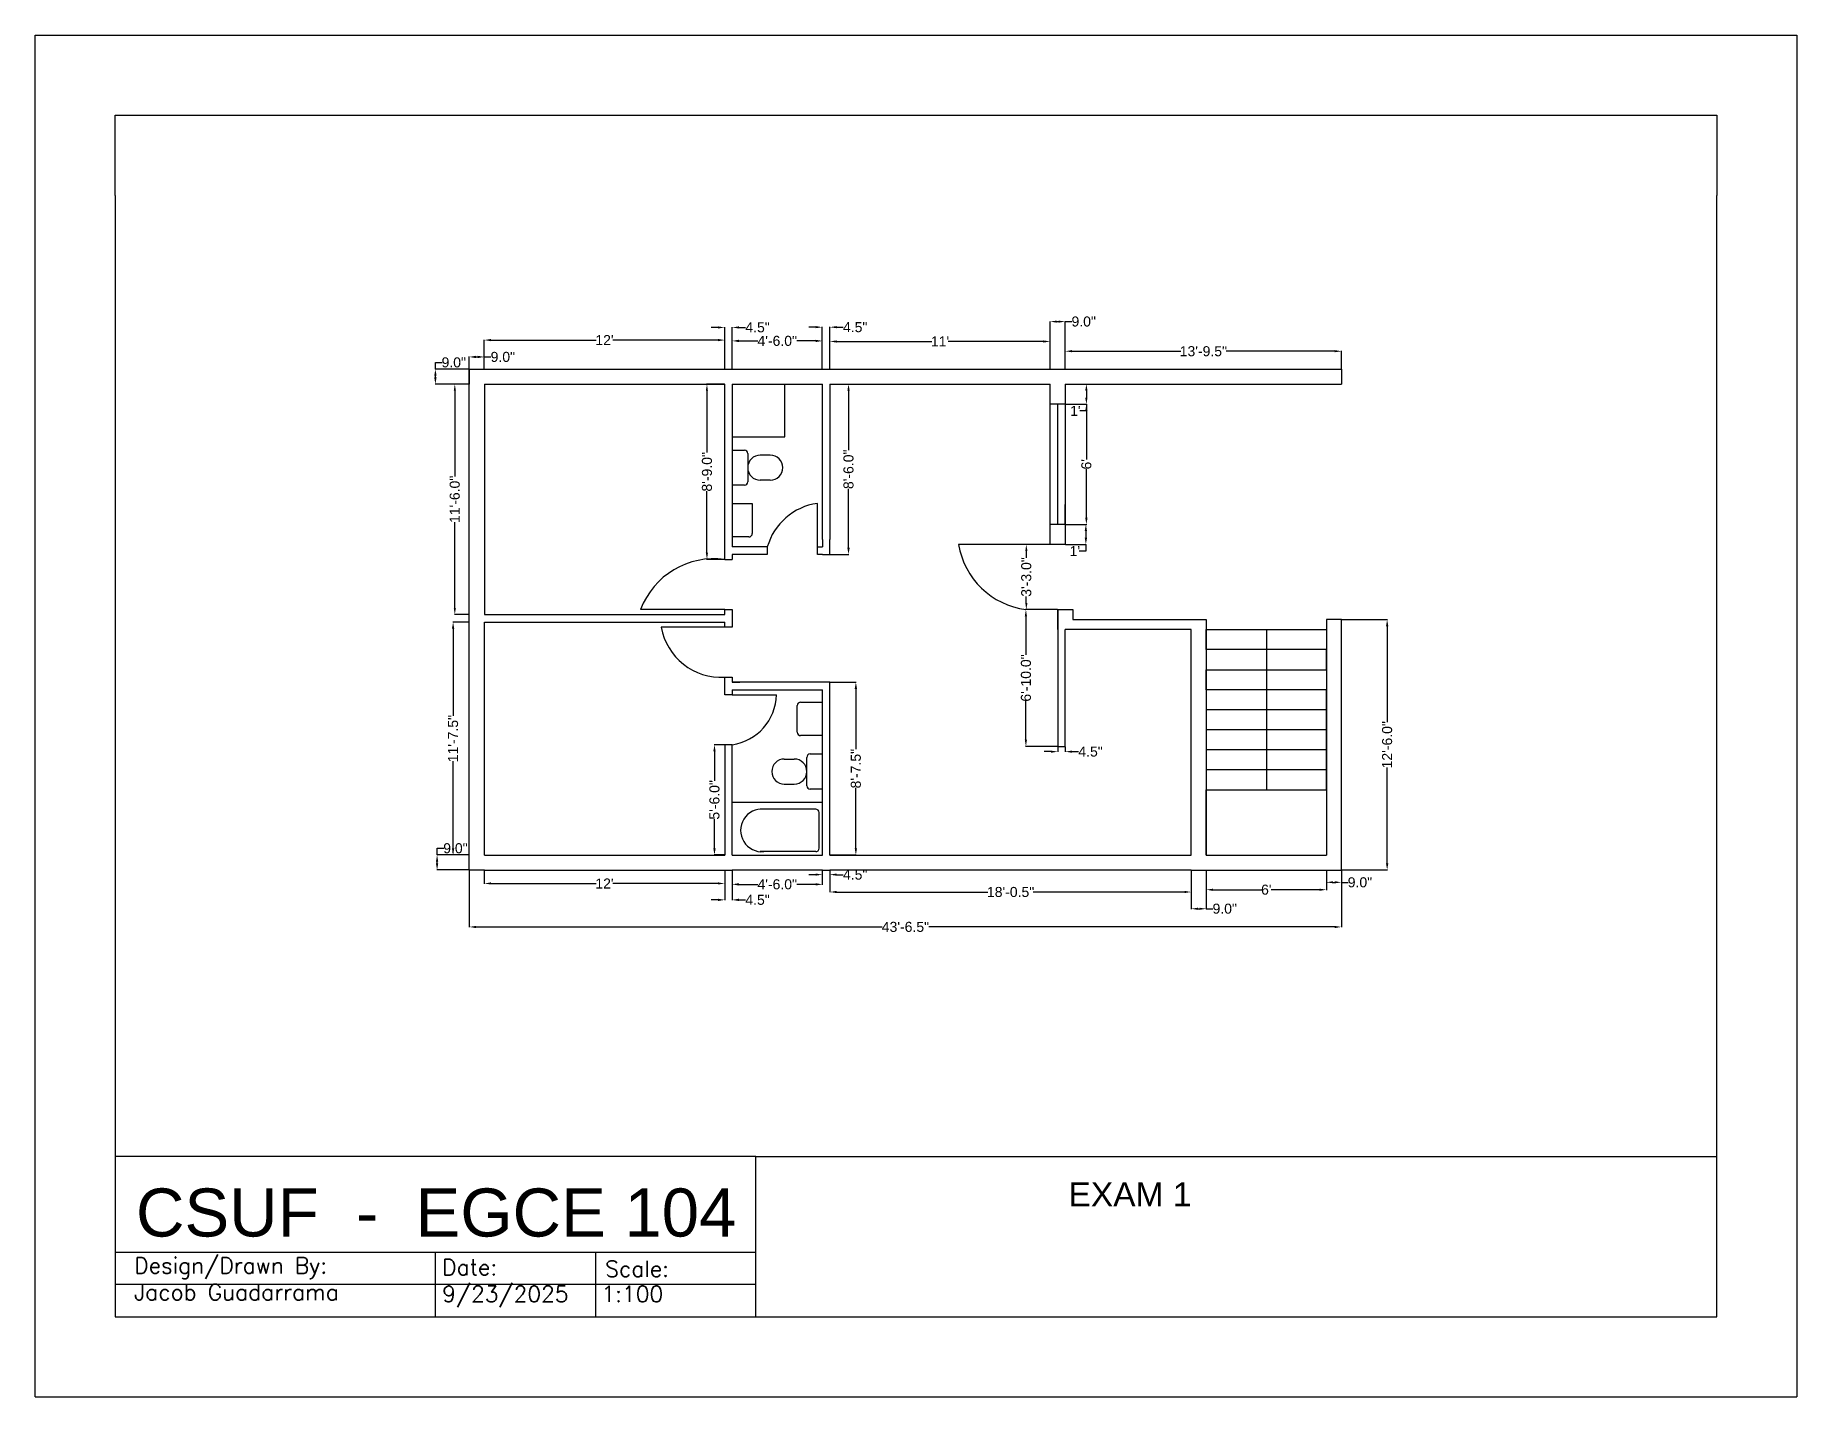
# Paper-space layout 'Layout1' of a CAD drawing. Header units: inches. Extents: x 0 to 1055, y 0 to 815.
import ezdxf

# ---------------------------------------------------------------- set-up
doc = ezdxf.new("R2010")
doc.units = ezdxf.units.IN
doc.header["$MEASUREMENT"] = 0
doc.styles.add('Annotative', font='arial.ttf')
doc.styles.get("Standard").update_dxf_attribs({"font": 'arial.ttf'})
doc.dimstyles.new('EXAMDIM', dxfattribs={"dimtxt": 6, "dimasz": 4, "dimexe": 0.18, "dimexo": 0.14, "dimgap": 0.09, "dimtad": 0, "dimtoh": 1, "dimdec": 1, "dimzin": 0, "dimdsep": 46, "dimlunit": 3, "dimtxsty": 'Standard', "dimcen": 0.09, "dimadec": 0, "dimazin": 0, "dimtfac": 1, "dimtdec": 1, "dimtofl": 0, "dimtmove": 0, "dimatfit": 3, "dimfxl": 1, "dimtolj": 1, "dimtzin": 0, "dimarcsym": 0})

# ---------------------------------------------------------------- blocks, each defined once
blk = doc.blocks.new('*D35')
at = {"color": 0, "lineweight": -2, "transparency": 16777216}
for p, q in [((259.7, 606.4), (250.9, 606.4)), ((251.1, 602.4), (251.1, 551)), ((251.1, 472.4), (251.1, 523.8)), ((259.7, 468.4), (250.9, 468.4))]:
    blk.add_line(p, q, dxfattribs=at)
at = {"color": 0, "transparency": 16777216}
for points in [[(250.5, 602.4), (251.8, 602.4), (251.1, 606.4)], [(250.5, 472.4), (251.8, 472.4), (251.1, 468.4)]]:
    blk.add_solid(points, dxfattribs=at)
at = {"layer": 'Defpoints', "color": 0, "transparency": 16777216}
for p in [(251.1, 606.4), (259.8, 606.4), (259.8, 468.4)]:
    blk.add_point(p, dxfattribs=at)
at = {"color": 0, "transparency": 16777216, "insert": (251.1, 537.4), "char_height": 6, "attachment_point": 5, "rotation": 90}
blk.add_mtext('\\A1;11\'-6.0"', dxfattribs=at)
blk = doc.blocks.new('*D36')
at = {"color": 0, "lineweight": -2, "transparency": 16777216}
for p, q in [((259.8, 615.5), (259.8, 622.9)), ((263.8, 622.7), (264.8, 622.7)), ((268.8, 615.5), (268.8, 622.9)), ((268.8, 622.7), (272.8, 622.7))]:
    blk.add_line(p, q, dxfattribs=at)
at = {"color": 0, "transparency": 16777216}
for points in [[(263.8, 623.4), (263.8, 622), (259.8, 622.7)], [(264.8, 623.4), (264.8, 622), (268.8, 622.7)]]:
    blk.add_solid(points, dxfattribs=at)
at = {"layer": 'Defpoints', "color": 0, "transparency": 16777216}
for p in [(268.8, 622.7), (259.8, 615.4), (268.8, 615.4)]:
    blk.add_point(p, dxfattribs=at)
at = {"color": 0, "transparency": 16777216, "insert": (279.9, 622.7), "char_height": 6, "attachment_point": 5}
blk.add_mtext('\\A1;9.0"', dxfattribs=at)
blk = doc.blocks.new('*D37')
at = {"color": 0, "lineweight": -2, "transparency": 16777216}
for p, q in [((259.7, 615.4), (239.3, 615.4)), ((239.5, 615.4), (239.5, 619.4)), ((239.5, 619.4), (243.5, 619.4)), ((259.7, 606.4), (239.3, 606.4)), ((239.5, 610.4), (239.5, 611.4))]:
    blk.add_line(p, q, dxfattribs=at)
at = {"color": 0, "transparency": 16777216}
for points in [[(238.8, 611.4), (240.2, 611.4), (239.5, 615.4)], [(238.8, 610.4), (240.2, 610.4), (239.5, 606.4)]]:
    blk.add_solid(points, dxfattribs=at)
at = {"layer": 'Defpoints', "color": 0, "transparency": 16777216}
for p in [(239.5, 615.4), (259.8, 615.4), (259.8, 606.4)]:
    blk.add_point(p, dxfattribs=at)
at = {"color": 0, "transparency": 16777216, "insert": (250.5, 619.4), "char_height": 6, "attachment_point": 5}
blk.add_mtext('\\A1;9.0"', dxfattribs=at)
blk = doc.blocks.new('*D38')
at = {"color": 0, "lineweight": -2, "transparency": 16777216}
for p, q in [((259.7, 463.9), (249.9, 463.9)), ((250.1, 459.9), (250.1, 407.7)), ((250.1, 328.4), (250.1, 380.5)), ((259.7, 324.4), (249.9, 324.4))]:
    blk.add_line(p, q, dxfattribs=at)
at = {"color": 0, "transparency": 16777216}
for points in [[(249.4, 459.9), (250.8, 459.9), (250.1, 463.9)], [(249.4, 328.4), (250.8, 328.4), (250.1, 324.4)]]:
    blk.add_solid(points, dxfattribs=at)
at = {"layer": 'Defpoints', "color": 0, "transparency": 16777216}
for p in [(250.1, 463.9), (259.8, 463.9), (259.8, 324.4)]:
    blk.add_point(p, dxfattribs=at)
at = {"color": 0, "transparency": 16777216, "insert": (250.1, 394.1), "char_height": 6, "attachment_point": 5, "rotation": 90}
blk.add_mtext('\\A1;11\'-7.5"', dxfattribs=at)
blk = doc.blocks.new('*D39')
at = {"color": 0, "lineweight": -2, "transparency": 16777216}
for p, q in [((268.8, 615.5), (268.8, 633)), ((272.8, 632.8), (335.9, 632.8)), ((408.8, 632.8), (345.7, 632.8)), ((412.8, 615.5), (412.8, 633))]:
    blk.add_line(p, q, dxfattribs=at)
at = {"color": 0, "transparency": 16777216}
for points in [[(272.8, 633.5), (272.8, 632.1), (268.8, 632.8)], [(408.8, 633.5), (408.8, 632.1), (412.8, 632.8)]]:
    blk.add_solid(points, dxfattribs=at)
at = {"layer": 'Defpoints', "color": 0, "transparency": 16777216}
for p in [(412.8, 632.8), (268.8, 615.4), (412.8, 615.4)]:
    blk.add_point(p, dxfattribs=at)
at = {"color": 0, "transparency": 16777216, "insert": (340.8, 632.8), "char_height": 6, "attachment_point": 5}
blk.add_mtext("\\A1;12'", dxfattribs=at)
blk = doc.blocks.new('*D40')
at = {"color": 0, "lineweight": -2, "transparency": 16777216}
for p, q in [((617, 606.4), (629.7, 606.4)), ((629.5, 602.4), (629.5, 598.4)), ((617, 594.4), (629.7, 594.4)), ((629.5, 594.4), (629.5, 590.4)), ((629.5, 590.4), (625.5, 590.4))]:
    blk.add_line(p, q, dxfattribs=at)
at = {"color": 0, "transparency": 16777216}
for points in [[(628.8, 602.4), (630.2, 602.4), (629.5, 606.4)], [(628.8, 598.4), (630.2, 598.4), (629.5, 594.4)]]:
    blk.add_solid(points, dxfattribs=at)
at = {"layer": 'Defpoints', "color": 0, "transparency": 16777216}
for p in [(616.8, 606.4), (616.8, 594.4), (629.5, 594.4)]:
    blk.add_point(p, dxfattribs=at)
at = {"color": 0, "transparency": 16777216, "insert": (622.9, 590.4), "char_height": 6, "attachment_point": 5}
blk.add_mtext("\\A1;1'", dxfattribs=at)
blk = doc.blocks.new('*D41')
at = {"color": 0, "lineweight": -2, "transparency": 16777216}
for p, q in [((617, 594.4), (629.7, 594.4)), ((629.5, 590.4), (629.5, 561.2)), ((629.5, 526.4), (629.5, 555.5)), ((617, 522.4), (629.7, 522.4))]:
    blk.add_line(p, q, dxfattribs=at)
at = {"color": 0, "transparency": 16777216}
for points in [[(628.8, 590.4), (630.2, 590.4), (629.5, 594.4)], [(628.8, 526.4), (630.2, 526.4), (629.5, 522.4)]]:
    blk.add_solid(points, dxfattribs=at)
at = {"layer": 'Defpoints', "color": 0, "transparency": 16777216}
for p in [(616.8, 594.4), (616.8, 522.4), (629.5, 522.4)]:
    blk.add_point(p, dxfattribs=at)
at = {"color": 0, "transparency": 16777216, "insert": (629.5, 558.4), "char_height": 6, "attachment_point": 5, "rotation": 90}
blk.add_mtext("\\A1;6'", dxfattribs=at)
blk = doc.blocks.new('*D42')
at = {"color": 0, "lineweight": -2, "transparency": 16777216}
for p, q in [((617, 522.4), (629.4, 522.4)), ((629.2, 518.4), (629.2, 514.4)), ((617, 510.4), (629.4, 510.4)), ((629.2, 510.4), (629.2, 506.4)), ((629.2, 506.4), (625.2, 506.4))]:
    blk.add_line(p, q, dxfattribs=at)
at = {"color": 0, "transparency": 16777216}
for points in [[(628.5, 518.4), (629.9, 518.4), (629.2, 522.4)], [(628.5, 514.4), (629.9, 514.4), (629.2, 510.4)]]:
    blk.add_solid(points, dxfattribs=at)
at = {"layer": 'Defpoints', "color": 0, "transparency": 16777216}
for p in [(616.8, 522.4), (616.8, 510.4), (629.2, 510.4)]:
    blk.add_point(p, dxfattribs=at)
at = {"color": 0, "transparency": 16777216, "insert": (622.6, 506.4), "char_height": 6, "attachment_point": 5}
blk.add_mtext("\\A1;1'", dxfattribs=at)
blk = doc.blocks.new('*D43')
at = {"color": 0, "lineweight": -2, "transparency": 16777216}
for p, q in [((417.3, 615.5), (417.3, 632.5)), ((421.3, 632.3), (432.6, 632.3)), ((467.3, 632.3), (456, 632.3)), ((471.3, 615.5), (471.3, 632.5))]:
    blk.add_line(p, q, dxfattribs=at)
at = {"color": 0, "transparency": 16777216}
for points in [[(421.3, 633), (421.3, 631.6), (417.3, 632.3)], [(467.3, 633), (467.3, 631.6), (471.3, 632.3)]]:
    blk.add_solid(points, dxfattribs=at)
at = {"layer": 'Defpoints', "color": 0, "transparency": 16777216}
for p in [(471.3, 632.3), (417.3, 615.4), (471.3, 615.4)]:
    blk.add_point(p, dxfattribs=at)
at = {"color": 0, "transparency": 16777216, "insert": (444.3, 632.3), "char_height": 6, "attachment_point": 5}
blk.add_mtext('\\A1;4\'-6.0"', dxfattribs=at)
blk = doc.blocks.new('*D44')
at = {"color": 0, "lineweight": -2, "transparency": 16777216}
for p, q in [((475.8, 615.5), (475.8, 632.1)), ((479.8, 632), (536.9, 632)), ((603.8, 632), (546.7, 632)), ((607.8, 615.5), (607.8, 632.1))]:
    blk.add_line(p, q, dxfattribs=at)
at = {"color": 0, "transparency": 16777216}
for points in [[(479.8, 632.6), (479.8, 631.3), (475.8, 632)], [(603.8, 632.6), (603.8, 631.3), (607.8, 632)]]:
    blk.add_solid(points, dxfattribs=at)
at = {"layer": 'Defpoints', "color": 0, "transparency": 16777216}
for p in [(607.8, 632), (475.8, 615.4), (607.8, 615.4)]:
    blk.add_point(p, dxfattribs=at)
at = {"color": 0, "transparency": 16777216, "insert": (541.8, 632), "char_height": 6, "attachment_point": 5}
blk.add_mtext("\\A1;11'", dxfattribs=at)
blk = doc.blocks.new('*D45')
at = {"color": 0, "lineweight": -2, "transparency": 16777216}
for p, q in [((616.8, 615.5), (616.8, 626.3)), ((620.8, 626.1), (686, 626.1)), ((778.3, 626.1), (713.2, 626.1)), ((782.3, 615.5), (782.3, 626.3))]:
    blk.add_line(p, q, dxfattribs=at)
at = {"color": 0, "transparency": 16777216}
for points in [[(620.8, 626.8), (620.8, 625.5), (616.8, 626.1)], [(778.3, 626.8), (778.3, 625.5), (782.3, 626.1)]]:
    blk.add_solid(points, dxfattribs=at)
at = {"layer": 'Defpoints', "color": 0, "transparency": 16777216}
for p in [(782.3, 626.1), (616.8, 615.4), (782.3, 615.4)]:
    blk.add_point(p, dxfattribs=at)
at = {"color": 0, "transparency": 16777216, "insert": (699.6, 626.1), "char_height": 6, "attachment_point": 5}
blk.add_mtext('\\A1;13\'-9.5"', dxfattribs=at)
blk = doc.blocks.new('*D46')
at = {"color": 0, "lineweight": -2, "transparency": 16777216}
for p, q in [((268.8, 315.2), (268.8, 307.1)), ((272.8, 307.3), (335.9, 307.3)), ((408.8, 307.3), (345.7, 307.3)), ((412.8, 315.2), (412.8, 307.1))]:
    blk.add_line(p, q, dxfattribs=at)
at = {"color": 0, "transparency": 16777216}
for points in [[(272.8, 308), (272.8, 306.7), (268.8, 307.3)], [(408.8, 308), (408.8, 306.7), (412.8, 307.3)]]:
    blk.add_solid(points, dxfattribs=at)
at = {"layer": 'Defpoints', "color": 0, "transparency": 16777216}
for p in [(268.8, 315.4), (412.8, 315.4), (412.8, 307.3)]:
    blk.add_point(p, dxfattribs=at)
at = {"color": 0, "transparency": 16777216, "insert": (340.8, 307.3), "char_height": 6, "attachment_point": 5}
blk.add_mtext("\\A1;12'", dxfattribs=at)
blk = doc.blocks.new('*D47')
at = {"color": 0, "lineweight": -2, "transparency": 16777216}
for p, q in [((412.7, 390.4), (406.5, 390.4)), ((406.7, 386.4), (406.7, 368.9)), ((406.7, 328.4), (406.7, 345.8)), ((412.7, 324.4), (406.5, 324.4))]:
    blk.add_line(p, q, dxfattribs=at)
at = {"color": 0, "transparency": 16777216}
for points in [[(406, 386.4), (407.4, 386.4), (406.7, 390.4)], [(406, 328.4), (407.4, 328.4), (406.7, 324.4)]]:
    blk.add_solid(points, dxfattribs=at)
at = {"layer": 'Defpoints', "color": 0, "transparency": 16777216}
for p in [(412.8, 390.4), (406.7, 324.4), (412.8, 324.4)]:
    blk.add_point(p, dxfattribs=at)
at = {"color": 0, "transparency": 16777216, "insert": (406.7, 357.4), "char_height": 6, "attachment_point": 5, "rotation": 90}
blk.add_mtext('\\A1;5\'-6.0"', dxfattribs=at)
blk = doc.blocks.new('*D48')
at = {"color": 0, "lineweight": -2, "transparency": 16777216}
for p, q in [((467.3, 312.6), (463.3, 312.6)), ((471.3, 315.2), (471.3, 312.5)), ((475.8, 315.2), (475.8, 312.5)), ((479.8, 312.6), (483.8, 312.6))]:
    blk.add_line(p, q, dxfattribs=at)
at = {"color": 0, "transparency": 16777216}
for points in [[(467.3, 313.3), (467.3, 312), (471.3, 312.6)], [(479.8, 313.3), (479.8, 312), (475.8, 312.6)]]:
    blk.add_solid(points, dxfattribs=at)
at = {"layer": 'Defpoints', "color": 0, "transparency": 16777216}
for p in [(471.3, 315.4), (475.8, 315.4), (475.8, 312.6)]:
    blk.add_point(p, dxfattribs=at)
at = {"color": 0, "transparency": 16777216, "insert": (491, 312.6), "char_height": 6, "attachment_point": 5}
blk.add_mtext('\\A1;4.5"', dxfattribs=at)
blk = doc.blocks.new('*D49')
at = {"color": 0, "lineweight": -2, "transparency": 16777216}
for p, q in [((417.3, 315.2), (417.3, 306.6)), ((421.3, 306.8), (432.6, 306.8)), ((467.3, 306.8), (456, 306.8)), ((471.3, 315.2), (471.3, 306.6))]:
    blk.add_line(p, q, dxfattribs=at)
at = {"color": 0, "transparency": 16777216}
for points in [[(421.3, 307.5), (421.3, 306.1), (417.3, 306.8)], [(467.3, 307.5), (467.3, 306.1), (471.3, 306.8)]]:
    blk.add_solid(points, dxfattribs=at)
at = {"layer": 'Defpoints', "color": 0, "transparency": 16777216}
for p in [(417.3, 315.4), (417.3, 306.8), (471.3, 315.4)]:
    blk.add_point(p, dxfattribs=at)
at = {"color": 0, "transparency": 16777216, "insert": (444.3, 306.8), "char_height": 6, "attachment_point": 5}
blk.add_mtext('\\A1;4\'-6.0"', dxfattribs=at)
blk = doc.blocks.new('*D50')
at = {"color": 0, "lineweight": -2, "transparency": 16777216}
for p, q in [((412.8, 315.2), (412.8, 297.3)), ((417.3, 315.2), (417.3, 297.3)), ((408.8, 297.5), (404.8, 297.5)), ((421.3, 297.5), (425.3, 297.5))]:
    blk.add_line(p, q, dxfattribs=at)
at = {"color": 0, "transparency": 16777216}
for points in [[(408.8, 298.2), (408.8, 296.8), (412.8, 297.5)], [(421.3, 298.2), (421.3, 296.8), (417.3, 297.5)]]:
    blk.add_solid(points, dxfattribs=at)
at = {"layer": 'Defpoints', "color": 0, "transparency": 16777216}
for p in [(412.8, 315.4), (417.3, 315.4), (417.3, 297.5)]:
    blk.add_point(p, dxfattribs=at)
at = {"color": 0, "transparency": 16777216, "insert": (432.5, 297.5), "char_height": 6, "attachment_point": 5}
blk.add_mtext('\\A1;4.5"', dxfattribs=at)
blk = doc.blocks.new('*D51')
at = {"color": 0, "lineweight": -2, "transparency": 16777216}
for p, q in [((475.8, 315.2), (475.8, 302.1)), ((692.3, 315.2), (692.3, 302.1)), ((479.8, 302.2), (570.5, 302.2)), ((688.3, 302.2), (597.7, 302.2))]:
    blk.add_line(p, q, dxfattribs=at)
at = {"color": 0, "transparency": 16777216}
for points in [[(479.8, 302.9), (479.8, 301.6), (475.8, 302.2)], [(688.3, 302.9), (688.3, 301.6), (692.3, 302.2)]]:
    blk.add_solid(points, dxfattribs=at)
at = {"layer": 'Defpoints', "color": 0, "transparency": 16777216}
for p in [(475.8, 315.4), (692.3, 315.4), (475.8, 302.2)]:
    blk.add_point(p, dxfattribs=at)
at = {"color": 0, "transparency": 16777216, "insert": (584.1, 302.2), "char_height": 6, "attachment_point": 5}
blk.add_mtext('\\A1;18\'-0.5"', dxfattribs=at)
blk = doc.blocks.new('*D52')
at = {"color": 0, "lineweight": -2, "transparency": 16777216}
for p, q in [((692.3, 315.2), (692.3, 292)), ((701.3, 315.2), (701.3, 292)), ((696.3, 292.2), (697.3, 292.2)), ((701.3, 292.2), (705.3, 292.2))]:
    blk.add_line(p, q, dxfattribs=at)
at = {"color": 0, "transparency": 16777216}
for points in [[(696.3, 292.8), (696.3, 291.5), (692.3, 292.2)], [(697.3, 292.8), (697.3, 291.5), (701.3, 292.2)]]:
    blk.add_solid(points, dxfattribs=at)
at = {"layer": 'Defpoints', "color": 0, "transparency": 16777216}
for p in [(692.3, 315.4), (701.3, 315.4), (701.3, 292.2)]:
    blk.add_point(p, dxfattribs=at)
at = {"color": 0, "transparency": 16777216, "insert": (712.4, 292.2), "char_height": 6, "attachment_point": 5}
blk.add_mtext('\\A1;9.0"', dxfattribs=at)
blk = doc.blocks.new('*D53')
at = {"color": 0, "lineweight": -2, "transparency": 16777216}
for p, q in [((701.3, 315.2), (701.3, 303.4)), ((773.3, 315.2), (773.3, 303.4)), ((705.3, 303.6), (734.5, 303.6)), ((769.3, 303.6), (740.2, 303.6))]:
    blk.add_line(p, q, dxfattribs=at)
at = {"color": 0, "transparency": 16777216}
for points in [[(705.3, 304.2), (705.3, 302.9), (701.3, 303.6)], [(769.3, 304.2), (769.3, 302.9), (773.3, 303.6)]]:
    blk.add_solid(points, dxfattribs=at)
at = {"layer": 'Defpoints', "color": 0, "transparency": 16777216}
for p in [(701.3, 315.4), (773.3, 315.4), (773.3, 303.6)]:
    blk.add_point(p, dxfattribs=at)
at = {"color": 0, "transparency": 16777216, "insert": (737.3, 303.6), "char_height": 6, "attachment_point": 5}
blk.add_mtext("\\A1;6'", dxfattribs=at)
blk = doc.blocks.new('*D54')
at = {"color": 0, "lineweight": -2, "transparency": 16777216}
for p, q in [((773.3, 315.2), (773.3, 307.8)), ((777.3, 308), (778.3, 308)), ((782.3, 315.2), (782.3, 307.8)), ((782.3, 308), (786.3, 308))]:
    blk.add_line(p, q, dxfattribs=at)
at = {"color": 0, "transparency": 16777216}
for points in [[(777.3, 308.7), (777.3, 307.4), (773.3, 308)], [(778.3, 308.7), (778.3, 307.4), (782.3, 308)]]:
    blk.add_solid(points, dxfattribs=at)
at = {"layer": 'Defpoints', "color": 0, "transparency": 16777216}
for p in [(773.3, 315.4), (782.3, 315.4), (782.3, 308)]:
    blk.add_point(p, dxfattribs=at)
at = {"color": 0, "transparency": 16777216, "insert": (793.4, 308), "char_height": 6, "attachment_point": 5}
blk.add_mtext('\\A1;9.0"', dxfattribs=at)
blk = doc.blocks.new('*D55')
at = {"color": 0, "lineweight": -2, "transparency": 16777216}
for p, q in [((782.5, 465.4), (809.9, 465.4)), ((809.7, 461.4), (809.7, 404)), ((809.7, 319.4), (809.7, 376.8)), ((782.5, 315.4), (809.9, 315.4))]:
    blk.add_line(p, q, dxfattribs=at)
at = {"color": 0, "transparency": 16777216}
for points in [[(809, 461.4), (810.4, 461.4), (809.7, 465.4)], [(809, 319.4), (810.4, 319.4), (809.7, 315.4)]]:
    blk.add_solid(points, dxfattribs=at)
at = {"layer": 'Defpoints', "color": 0, "transparency": 16777216}
for p in [(782.3, 465.4), (809.7, 465.4), (782.3, 315.4)]:
    blk.add_point(p, dxfattribs=at)
at = {"color": 0, "transparency": 16777216, "insert": (809.7, 390.4), "char_height": 6, "attachment_point": 5, "rotation": 90}
blk.add_mtext('\\A1;12\'-6.0"', dxfattribs=at)
blk = doc.blocks.new('*D56')
at = {"color": 0, "lineweight": -2, "transparency": 16777216}
for p, q in [((607.7, 510.4), (593.3, 510.4)), ((593.5, 506.4), (593.5, 502.4)), ((593.5, 475.4), (593.5, 479.3)), ((612.2, 471.4), (593.3, 471.4))]:
    blk.add_line(p, q, dxfattribs=at)
at = {"color": 0, "transparency": 16777216}
for points in [[(592.9, 506.4), (594.2, 506.4), (593.5, 510.4)], [(592.9, 475.4), (594.2, 475.4), (593.5, 471.4)]]:
    blk.add_solid(points, dxfattribs=at)
at = {"layer": 'Defpoints', "color": 0, "transparency": 16777216}
for p in [(607.8, 510.4), (593.5, 471.4), (612.3, 471.4)]:
    blk.add_point(p, dxfattribs=at)
at = {"color": 0, "transparency": 16777216, "insert": (593.5, 490.9), "char_height": 6, "attachment_point": 5, "rotation": 90}
blk.add_mtext('\\A1;3\'-3.0"', dxfattribs=at)
blk = doc.blocks.new('*D57')
at = {"color": 0, "lineweight": -2, "transparency": 16777216}
for p, q in [((612.2, 471.4), (593.1, 471.4)), ((593.3, 467.4), (593.3, 444.3)), ((593.3, 393.4), (593.3, 416.5)), ((612.2, 389.4), (593.1, 389.4))]:
    blk.add_line(p, q, dxfattribs=at)
at = {"color": 0, "transparency": 16777216}
for points in [[(592.6, 467.4), (593.9, 467.4), (593.3, 471.4)], [(592.6, 393.4), (593.9, 393.4), (593.3, 389.4)]]:
    blk.add_solid(points, dxfattribs=at)
at = {"layer": 'Defpoints', "color": 0, "transparency": 16777216}
for p in [(612.3, 471.4), (593.3, 389.4), (612.3, 389.4)]:
    blk.add_point(p, dxfattribs=at)
at = {"color": 0, "transparency": 16777216, "insert": (593.3, 430.4), "char_height": 6, "attachment_point": 5, "rotation": 90}
blk.add_mtext('\\A1;6\'-10.0"', dxfattribs=at)
blk = doc.blocks.new('*D58')
at = {"color": 0, "lineweight": -2, "transparency": 16777216}
for p, q in [((608.3, 386.3), (604.3, 386.3)), ((612.3, 389.2), (612.3, 386.1)), ((616.8, 389.2), (616.8, 386.1)), ((620.8, 386.3), (624.8, 386.3))]:
    blk.add_line(p, q, dxfattribs=at)
at = {"color": 0, "transparency": 16777216}
for points in [[(608.3, 386.9), (608.3, 385.6), (612.3, 386.3)], [(620.8, 386.9), (620.8, 385.6), (616.8, 386.3)]]:
    blk.add_solid(points, dxfattribs=at)
at = {"layer": 'Defpoints', "color": 0, "transparency": 16777216}
for p in [(612.3, 389.4), (616.8, 389.4), (616.8, 386.3)]:
    blk.add_point(p, dxfattribs=at)
at = {"color": 0, "transparency": 16777216, "insert": (632, 386.3), "char_height": 6, "attachment_point": 5}
blk.add_mtext('\\A1;4.5"', dxfattribs=at)
blk = doc.blocks.new('*D59')
at = {"color": 0, "lineweight": -2, "transparency": 16777216}
for p, q in [((412.7, 606.4), (402, 606.4)), ((402.2, 602.4), (402.2, 565.4)), ((402.2, 505.4), (402.2, 542.3)), ((412.7, 501.4), (402, 501.4))]:
    blk.add_line(p, q, dxfattribs=at)
at = {"color": 0, "transparency": 16777216}
for points in [[(401.5, 602.4), (402.8, 602.4), (402.2, 606.4)], [(401.5, 505.4), (402.8, 505.4), (402.2, 501.4)]]:
    blk.add_solid(points, dxfattribs=at)
at = {"layer": 'Defpoints', "color": 0, "transparency": 16777216}
for p in [(402.2, 606.4), (412.8, 606.4), (412.8, 501.4)]:
    blk.add_point(p, dxfattribs=at)
at = {"color": 0, "transparency": 16777216, "insert": (402.2, 553.9), "char_height": 6, "attachment_point": 5, "rotation": 90}
blk.add_mtext('\\A1;8\'-9.0"', dxfattribs=at)
blk = doc.blocks.new('*D60')
at = {"color": 0, "lineweight": -2, "transparency": 16777216}
for p, q in [((476, 606.4), (487.2, 606.4)), ((487, 602.4), (487, 566.9)), ((487, 508.4), (487, 543.8)), ((476, 504.4), (487.2, 504.4))]:
    blk.add_line(p, q, dxfattribs=at)
at = {"color": 0, "transparency": 16777216}
for points in [[(486.3, 602.4), (487.7, 602.4), (487, 606.4)], [(486.3, 508.4), (487.7, 508.4), (487, 504.4)]]:
    blk.add_solid(points, dxfattribs=at)
at = {"layer": 'Defpoints', "color": 0, "transparency": 16777216}
for p in [(475.8, 606.4), (487, 606.4), (475.8, 504.4)]:
    blk.add_point(p, dxfattribs=at)
at = {"color": 0, "transparency": 16777216, "insert": (487, 555.4), "char_height": 6, "attachment_point": 5, "rotation": 90}
blk.add_mtext('\\A1;8\'-6.0"', dxfattribs=at)
blk = doc.blocks.new('*D61')
at = {"color": 0, "lineweight": -2, "transparency": 16777216}
for p, q in [((408.8, 640.4), (404.8, 640.4)), ((412.8, 615.5), (412.8, 640.5)), ((417.3, 615.5), (417.3, 640.5)), ((421.3, 640.4), (425.3, 640.4))]:
    blk.add_line(p, q, dxfattribs=at)
at = {"color": 0, "transparency": 16777216}
for points in [[(408.8, 641), (408.8, 639.7), (412.8, 640.4)], [(421.3, 641), (421.3, 639.7), (417.3, 640.4)]]:
    blk.add_solid(points, dxfattribs=at)
at = {"layer": 'Defpoints', "color": 0, "transparency": 16777216}
for p in [(417.3, 640.4), (412.8, 615.4), (417.3, 615.4)]:
    blk.add_point(p, dxfattribs=at)
at = {"color": 0, "transparency": 16777216, "insert": (432.5, 640.4), "char_height": 6, "attachment_point": 5}
blk.add_mtext('\\A1;4.5"', dxfattribs=at)
blk = doc.blocks.new('*D62')
at = {"color": 0, "lineweight": -2, "transparency": 16777216}
for p, q in [((467.3, 640.5), (463.3, 640.5)), ((471.3, 615.5), (471.3, 640.7)), ((475.8, 615.5), (475.8, 640.7)), ((479.8, 640.5), (483.8, 640.5))]:
    blk.add_line(p, q, dxfattribs=at)
at = {"color": 0, "transparency": 16777216}
for points in [[(467.3, 641.2), (467.3, 639.9), (471.3, 640.5)], [(479.8, 641.2), (479.8, 639.9), (475.8, 640.5)]]:
    blk.add_solid(points, dxfattribs=at)
at = {"layer": 'Defpoints', "color": 0, "transparency": 16777216}
for p in [(475.8, 640.5), (471.3, 615.4), (475.8, 615.4)]:
    blk.add_point(p, dxfattribs=at)
at = {"color": 0, "transparency": 16777216, "insert": (491, 640.5), "char_height": 6, "attachment_point": 5}
blk.add_mtext('\\A1;4.5"', dxfattribs=at)
blk = doc.blocks.new('*D63')
at = {"color": 0, "lineweight": -2, "transparency": 16777216}
for p, q in [((607.8, 615.5), (607.8, 644)), ((611.8, 643.9), (612.8, 643.9)), ((616.8, 615.5), (616.8, 644)), ((616.8, 643.9), (620.8, 643.9))]:
    blk.add_line(p, q, dxfattribs=at)
at = {"color": 0, "transparency": 16777216}
for points in [[(611.8, 644.5), (611.8, 643.2), (607.8, 643.9)], [(612.8, 644.5), (612.8, 643.2), (616.8, 643.9)]]:
    blk.add_solid(points, dxfattribs=at)
at = {"layer": 'Defpoints', "color": 0, "transparency": 16777216}
for p in [(616.8, 643.9), (607.8, 615.4), (616.8, 615.4)]:
    blk.add_point(p, dxfattribs=at)
at = {"color": 0, "transparency": 16777216, "insert": (627.9, 643.9), "char_height": 6, "attachment_point": 5}
blk.add_mtext('\\A1;9.0"', dxfattribs=at)
blk = doc.blocks.new('*D64')
at = {"color": 0, "lineweight": -2, "transparency": 16777216}
for p, q in [((259.8, 315.2), (259.8, 281.1)), ((782.3, 315.2), (782.3, 281.1)), ((263.8, 281.3), (507.1, 281.3)), ((778.3, 281.3), (535.1, 281.3))]:
    blk.add_line(p, q, dxfattribs=at)
at = {"color": 0, "transparency": 16777216}
for points in [[(263.8, 281.9), (263.8, 280.6), (259.8, 281.3)], [(778.3, 281.9), (778.3, 280.6), (782.3, 281.3)]]:
    blk.add_solid(points, dxfattribs=at)
at = {"layer": 'Defpoints', "color": 0, "transparency": 16777216}
for p in [(259.8, 315.4), (782.3, 315.4), (782.3, 281.3)]:
    blk.add_point(p, dxfattribs=at)
at = {"color": 0, "transparency": 16777216, "insert": (521.1, 281.3), "char_height": 6, "attachment_point": 5}
blk.add_mtext('\\A1;43\'-6.5"', dxfattribs=at)
blk = doc.blocks.new('*D65')
at = {"color": 0, "lineweight": -2, "transparency": 16777216}
for p, q in [((476, 427.9), (491.6, 427.9)), ((491.4, 423.9), (491.4, 387.7)), ((491.4, 328.4), (491.4, 364.6)), ((476, 324.4), (491.6, 324.4))]:
    blk.add_line(p, q, dxfattribs=at)
at = {"color": 0, "transparency": 16777216}
for points in [[(490.7, 423.9), (492.1, 423.9), (491.4, 427.9)], [(490.7, 328.4), (492.1, 328.4), (491.4, 324.4)]]:
    blk.add_solid(points, dxfattribs=at)
at = {"layer": 'Defpoints', "color": 0, "transparency": 16777216}
for p in [(475.8, 427.9), (491.4, 427.9), (475.8, 324.4)]:
    blk.add_point(p, dxfattribs=at)
at = {"color": 0, "transparency": 16777216, "insert": (491.4, 376.1), "char_height": 6, "attachment_point": 5, "rotation": 90}
blk.add_mtext('\\A1;8\'-7.5"', dxfattribs=at)
blk = doc.blocks.new('*D66')
at = {"color": 0, "lineweight": -2, "transparency": 16777216}
for p, q in [((240.5, 324.4), (240.5, 328.4)), ((240.5, 328.4), (244.5, 328.4)), ((259.7, 324.4), (240.3, 324.4)), ((240.5, 319.4), (240.5, 320.4)), ((259.7, 315.4), (240.3, 315.4))]:
    blk.add_line(p, q, dxfattribs=at)
at = {"color": 0, "transparency": 16777216}
for points in [[(239.8, 320.4), (241.2, 320.4), (240.5, 324.4)], [(239.8, 319.4), (241.2, 319.4), (240.5, 315.4)]]:
    blk.add_solid(points, dxfattribs=at)
at = {"layer": 'Defpoints', "color": 0, "transparency": 16777216}
for p in [(240.5, 324.4), (259.8, 324.4), (259.8, 315.4)]:
    blk.add_point(p, dxfattribs=at)
at = {"color": 0, "transparency": 16777216, "insert": (251.5, 328.4), "char_height": 6, "attachment_point": 5}
blk.add_mtext('\\A1;9.0"', dxfattribs=at)

psp = doc.layouts.get("Layout1")

# ---------------------------------------------------------------- linework, layer by layer
for p, q in [((-0.25, -0.11), (-0.25, 815.39)), ((-0.25, 815.39), (1055.1, 815.39)), ((-0.25, 815.39), (47.72, 815.39)), ((1055.1, 815.39), (1055.1, -0.11)), ((47.72, 719.45), (47.72, 767.42)), ((47.72, 767.42), (959.16, 767.42)), ((959.16, 767.42), (1007.13, 767.42)), ((1007.13, 767.42), (1007.13, 719.45)), ((47.72, 719.45), (47.72, 95.83)), ((1007.13, 95.83), (1007.13, 719.45)), ((259.82, 606.38), (259.82, 615.38)), ((259.82, 615.38), (268.82, 615.38)), ((259.82, 615.38), (259.82, 606.38)), ((268.82, 615.38), (412.82, 615.38)), ((412.82, 615.38), (417.32, 615.38)), ((417.32, 615.38), (471.32, 615.38)), ((471.32, 615.38), (475.82, 615.38)), ((475.82, 615.38), (607.82, 615.38)), ((607.82, 615.38), (616.82, 615.38)), ((616.82, 615.38), (782.32, 615.38)), ((782.32, 615.38), (782.32, 606.38)), ((259.82, 468.38), (259.82, 606.38)), ((268.82, 606.38), (268.82, 468.38)), ((268.82, 606.38), (412.82, 606.38)), ((412.82, 501.38), (412.82, 606.38)), ((417.32, 606.38), (417.32, 508.88)), ((417.32, 606.38), (471.32, 606.38)), ((417.32, 606.38), (417.32, 574.88)), ((448.82, 574.88), (448.82, 606.38)), ((471.32, 513.38), (471.32, 606.38)), ((475.82, 606.38), (475.82, 513.38)), ((475.82, 606.38), (607.82, 606.38)), ((607.82, 510.38), (607.82, 606.38)), ((616.82, 606.38), (616.82, 594.38)), ((616.82, 606.38), (782.32, 606.38)), ((616.82, 594.38), (607.82, 594.38)), ((612.32, 522.38), (612.32, 594.38)), ((616.82, 594.38), (616.82, 522.38)), ((417.32, 574.88), (448.82, 574.88)), ((417.32, 574.88), (417.32, 566.88)), ((417.32, 566.88), (424.62, 566.88)), ((417.32, 566.88), (417.32, 556.38)), ((426.62, 564.88), (426.62, 547.88)), ((440.12, 563.88), (434.12, 563.88)), ((440.12, 548.88), (434.12, 548.88)), ((424.62, 545.88), (417.32, 545.88)), ((417.32, 545.88), (417.32, 534.88)), ((417.32, 534.88), (429.35, 534.88)), ((429.35, 534.88), (429.35, 516.88)), ((468.32, 508.88), (468.32, 535)), ((616.82, 522.38), (616.82, 534.38)), ((612.32, 522.38), (607.82, 522.38)), ((616.82, 522.38), (612.32, 522.38)), ((616.82, 522.38), (616.82, 510.38)), ((427.35, 514.88), (417.32, 514.88)), ((438.32, 508.88), (417.32, 508.88)), ((438.32, 508.88), (438.32, 504.38)), ((468.32, 504.38), (468.32, 508.88)), ((468.32, 508.88), (471.32, 508.88)), ((471.32, 513.38), (471.32, 508.88)), ((475.82, 504.38), (475.82, 513.38)), ((607.82, 510.38), (552.96, 510.38)), ((616.82, 510.38), (607.82, 510.38)), ((412.82, 501.38), (417.32, 501.38)), ((417.32, 504.38), (417.32, 501.38)), ((438.32, 504.38), (417.32, 504.38)), ((471.32, 504.38), (468.32, 504.38)), ((471.32, 504.38), (475.82, 504.38)), ((259.82, 463.88), (259.82, 468.38)), ((268.82, 468.38), (412.82, 468.38)), ((412.82, 471.38), (362.41, 471.38)), ((412.82, 471.38), (417.32, 471.38)), ((412.82, 468.38), (412.82, 471.38)), ((417.32, 471.38), (417.32, 468.38)), ((417.32, 468.38), (417.32, 463.88)), ((612.32, 465.38), (612.32, 471.38)), ((612.32, 471.38), (621.32, 471.38)), ((612.32, 471.38), (612.32, 389.38)), ((612.32, 459.38), (612.32, 465.38)), ((621.32, 471.38), (621.32, 465.38)), ((621.32, 465.38), (692.32, 465.38)), ((692.32, 465.38), (701.32, 465.38)), ((701.32, 465.38), (701.32, 324.38)), ((782.32, 465.38), (773.32, 465.38)), ((773.32, 465.38), (773.32, 324.38)), ((782.32, 315.38), (782.32, 465.38)), ((259.82, 324.38), (259.82, 463.88)), ((268.82, 324.38), (268.82, 463.88)), ((268.82, 463.88), (412.82, 463.88)), ((412.82, 460.88), (374.73, 460.88)), ((412.82, 460.88), (412.82, 463.88)), ((417.32, 460.88), (412.82, 460.88)), ((417.32, 463.88), (417.32, 460.88)), ((692.32, 459.38), (616.82, 459.38)), ((616.82, 389.38), (616.82, 459.38)), ((692.32, 324.38), (692.32, 459.38)), ((701.32, 447.38), (701.32, 459.38)), ((701.32, 459.38), (773.32, 459.38)), ((701.32, 459.38), (737.32, 459.38)), ((737.32, 459.38), (737.32, 363.38)), ((773.32, 447.38), (701.32, 447.38)), ((773.32, 435.38), (773.32, 447.38)), ((701.32, 423.38), (701.32, 435.38)), ((701.32, 435.38), (773.32, 435.38)), ((412.82, 430.88), (417.32, 430.88)), ((412.82, 420.38), (412.82, 430.88)), ((417.32, 430.88), (417.32, 427.88)), ((471.32, 427.88), (417.32, 427.88)), ((417.32, 427.88), (421.82, 427.88)), ((417.32, 423.38), (471.32, 423.38)), ((417.32, 423.38), (417.32, 420.38)), ((475.82, 427.88), (471.32, 427.88)), ((471.32, 324.38), (471.32, 423.38)), ((475.82, 324.38), (475.82, 427.88)), ((773.32, 423.38), (701.32, 423.38)), ((773.32, 411.38), (773.32, 423.38)), ((417.32, 420.38), (412.82, 420.38)), ((417.32, 420.38), (443.81, 420.38)), ((456.32, 397.88), (456.32, 413.88)), ((458.32, 415.88), (471.32, 415.88)), ((773.32, 411.38), (701.32, 411.38)), ((773.32, 399.38), (773.32, 411.38)), ((471.32, 395.88), (458.32, 395.88)), ((471.32, 384.88), (471.32, 395.88)), ((773.32, 399.38), (701.32, 399.38)), ((773.32, 387.38), (773.32, 399.38)), ((417.32, 390.38), (412.82, 390.38)), ((412.82, 390.38), (412.82, 324.38)), ((417.32, 324.38), (417.32, 390.38)), ((448.52, 381.88), (454.52, 381.88)), ((462.02, 365.88), (462.02, 382.88)), ((464.02, 384.88), (471.32, 384.88)), ((612.32, 389.38), (616.82, 389.38)), ((773.32, 387.38), (701.32, 387.38)), ((773.32, 375.38), (773.32, 387.38)), ((773.32, 375.38), (701.32, 375.38)), ((773.32, 363.38), (773.32, 375.38)), ((448.52, 366.88), (454.52, 366.88)), ((471.32, 363.88), (464.02, 363.88)), ((471.32, 355.88), (471.32, 363.88)), ((701.32, 324.38), (701.32, 363.38)), ((701.32, 363.38), (773.32, 363.38)), ((471.32, 355.88), (417.32, 355.88)), ((467.32, 351.88), (433.99, 351.88)), ((469.32, 328.38), (469.32, 349.88)), ((471.32, 326.38), (471.32, 355.88)), ((259.82, 315.38), (259.82, 324.38)), ((268.82, 324.38), (412.82, 324.38)), ((417.32, 324.38), (471.32, 324.38)), ((467.32, 326.38), (433.99, 326.38)), ((467.32, 326.38), (467.32, 326.38)), ((471.32, 324.38), (471.32, 326.38)), ((475.82, 324.38), (692.32, 324.38)), ((701.32, 324.38), (773.32, 324.38)), ((268.82, 315.38), (259.82, 315.38)), ((268.82, 315.38), (412.82, 315.38)), ((412.82, 315.38), (417.32, 315.38)), ((471.32, 315.38), (417.32, 315.38)), ((471.32, 315.38), (475.82, 315.38)), ((692.32, 315.38), (475.82, 315.38)), ((692.32, 315.38), (701.32, 315.38)), ((701.32, 315.38), (773.32, 315.38)), ((773.32, 315.38), (782.32, 315.38)), ((431.48, 143.8), (47.72, 143.8)), ((431.48, 86.23), (431.48, 143.8)), ((431.48, 143.8), (1007.13, 143.8)), ((47.72, 95.83), (47.72, 47.86)), ((1007.13, 47.86), (1007.13, 95.83)), ((431.48, 86.23), (47.72, 86.23)), ((239.6, 47.86), (239.6, 86.23)), ((335.54, 47.86), (335.54, 86.23)), ((431.48, 67.05), (431.48, 86.23)), ((431.48, 67.05), (47.72, 67.05)), ((431.48, 47.86), (431.48, 67.05)), ((47.72, 47.86), (1007.13, 47.86)), ((-0.25, -0.11), (1055.1, -0.11))]:
    psp.add_line(p, q)
for centre, radius, start, end in [((424.62, 564.88), 2, 0, 90), ((434.12, 556.38), 7.5, 90, 270), ((440.12, 556.38), 7.5, 270, 90), ((424.62, 547.88), 2, 270, 0), ((473.46, 498.81), 36.55, 98.07963, 164.00459), ((427.35, 516.88), 2, 270, 0), ((599.33, 517.97), 46.98, 189.29949, 262.60124), ((406.38, 454.84), 46.98, 82.12688, 159.38819), ((410.74, 467.43), 36.6, 190.2986, 273.24988), ((412.73, 421.13), 31.09, 278.48345, 358.62278), ((458.32, 413.88), 2, 90, 180), ((458.32, 397.88), 2, 180, 270), ((448.52, 374.38), 7.5, 90, 270), ((454.52, 374.38), 7.5, 270, 90), ((464.02, 382.88), 2, 90, 180), ((464.02, 365.88), 2, 180, 270), ((435.12, 339.13), 12.8, 84.93407, 275.06593), ((467.32, 349.88), 2, 0, 90), ((467.32, 328.38), 2, 270, 0)]:
    psp.add_arc(centre, radius, start, end)

# ---------------------------------------------------------------- texts
at = {"attachment_point": 1, "style": 'Annotative'}
for s, insert, char_height, width in [('EXAM 1', (618.76, 128.29), 14.391, 481.2614), ('CSUF  -  EGCE 104', (60.11, 124.64), 28.7824, 367.8608), ('{\\Fsimplex|c0;Design/Drawn By:\\PJacob Guadarrama}', (59.08, 83.34), 9.5941, 191.8825), ('{\\Fsimplex|c0;Date:\\P9/23/2025   1:100}', (243.59, 82.25), 9.5941, 187.2763), ('{\\Fsimplex|c0;Scale:}', (341.25, 81.32), 9.5941, 95.9412)]:
    psp.add_mtext(s, dxfattribs=dict(at, insert=insert, char_height=char_height, width=width))

# ---------------------------------------------------------------- dimensions: what is measured, and where the dimension line sits
for base, p1, p2, picture, middle in [((417.32, 640.36), (412.82, 615.38), (417.32, 615.38), '*D61', (432.47, 640.36)), ((475.82, 640.54), (471.32, 615.38), (475.82, 615.38), '*D62', (490.97, 640.54)), ((616.82, 643.86), (607.82, 615.38), (616.82, 615.38), '*D63', (627.85, 643.86)), ((412.82, 632.8), (268.82, 615.38), (412.82, 615.38), '*D39', (340.82, 632.8)), ((471.32, 632.29), (417.32, 615.38), (471.32, 615.38), '*D43', (444.32, 632.29)), ((607.82, 631.96), (475.82, 615.38), (607.82, 615.38), '*D44', (541.82, 631.96)), ((268.82, 622.71), (259.82, 615.38), (268.82, 615.38), '*D36', (279.85, 622.71)), ((782.32, 626.12), (616.82, 615.38), (782.32, 615.38), '*D45', (699.57, 626.12)), ((616.82, 386.27), (612.32, 389.38), (616.82, 389.38), '*D58', (631.97, 386.27)), ((782.32, 281.28), (259.82, 315.38), (782.32, 315.38), '*D64', (521.07, 281.28)), ((412.82, 307.33), (268.82, 315.38), (412.82, 315.38), '*D46', (340.82, 307.33)), ((417.32, 297.49), (412.82, 315.38), (417.32, 315.38), '*D50', (432.47, 297.49)), ((417.32, 306.81), (471.32, 315.38), (417.32, 315.38), '*D49', (444.32, 306.81)), ((475.82, 312.63), (471.32, 315.38), (475.82, 315.38), '*D48', (490.97, 312.63)), ((475.82, 302.24), (692.32, 315.38), (475.82, 315.38), '*D51', (584.07, 302.24)), ((701.32, 292.17), (692.32, 315.38), (701.32, 315.38), '*D52', (712.35, 292.17)), ((773.32, 303.58), (701.32, 315.38), (773.32, 315.38), '*D53', (737.32, 303.58)), ((782.32, 308.02), (773.32, 315.38), (782.32, 315.38), '*D54', (793.35, 308.02))]:
    dim = psp.add_linear_dim(base=base, p1=p1, p2=p2, dimstyle='EXAMDIM')
    dim.commit()
    dim.dimension.update_dxf_attribs({"geometry": picture, "text_midpoint": middle})
for base, p1, p2, angle, picture, middle in [((239.51, 615.38), (259.82, 606.38), (259.82, 615.38), 90, '*D37', (250.54, 619.38)), ((251.12, 606.38), (259.82, 468.38), (259.82, 606.38), 90, '*D35', (251.12, 537.38)), ((402.18, 606.38), (412.82, 501.38), (412.82, 606.38), 90, '*D59', (402.18, 553.88)), ((486.99, 606.38), (475.82, 504.38), (475.82, 606.38), 90, '*D60', (486.99, 555.38)), ((629.51, 594.38), (616.82, 606.38), (616.82, 594.38), 90, '*D40', (622.94, 590.38)), ((629.51, 522.38), (616.82, 594.38), (616.82, 522.38), 90, '*D41', (629.51, 558.38)), ((629.19, 510.38), (616.82, 522.38), (616.82, 510.38), 90, '*D42', (622.62, 506.38)), ((593.52, 471.38), (607.82, 510.38), (612.32, 471.38), 270, '*D56', (593.52, 490.88)), ((593.28, 389.38), (612.32, 471.38), (612.32, 389.38), 90, '*D57', (593.28, 430.38)), ((809.71, 465.38), (782.32, 315.38), (782.32, 465.38), 90, '*D55', (809.71, 390.38)), ((250.11, 463.88), (259.82, 324.38), (259.82, 463.88), 90, '*D38', (250.11, 394.13)), ((491.4, 427.88), (475.82, 324.38), (475.82, 427.88), 90, '*D65', (491.4, 376.13)), ((406.71, 324.38), (412.82, 390.38), (412.82, 324.38), 90, '*D47', (406.71, 357.38)), ((240.48, 324.38), (259.82, 315.38), (259.82, 324.38), 90, '*D66', (251.52, 328.38))]:
    dim = psp.add_linear_dim(base=base, p1=p1, p2=p2, angle=angle, dimstyle='EXAMDIM')
    dim.commit()
    dim.dimension.update_dxf_attribs({"geometry": picture, "text_midpoint": middle})

doc.saveas('drawing.dxf')
